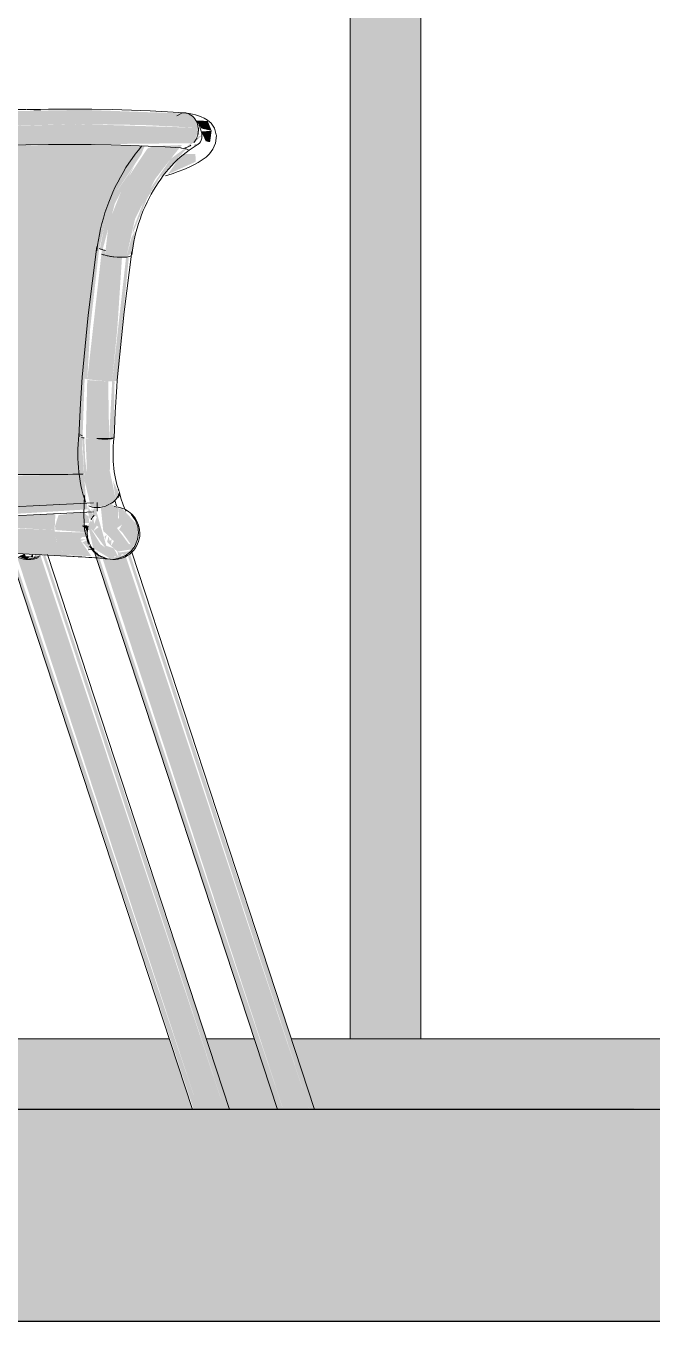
# Model space of a CAD drawing. Header units: inches. Extents: x -55396 to -733, y -290 to 853.
# Drawn here: x -14064.63 to -14046.88, y -6 to 30.71 of the extents above; entities that cross this region are included whole.
import ezdxf

# ---------------------------------------------------------------- set-up
doc = ezdxf.new("R2010")
doc.units = ezdxf.units.IN
doc.header["$MEASUREMENT"] = 0
doc.linetypes.add('Grid Line 1_2_', pattern=[0.875, 0.5, -0.125, 0.125, -0.125])
doc.linetypes.add('Grid Line 1_2__2_', pattern=[0.875, 0.5, -0.125, 0.125, -0.125])
for name, color, linetype, lineweight in [('A-FLOR', 192, 'Continuous', 9), ('A-FLOR-LEVL', 51, 'Continuous', 9), ('A-GLAZ-CWMG', 51, 'Continuous', 9), ('I-FURN', 30, 'Continuous', 9)]:
    doc.layers.add(name, color=color, linetype=linetype, lineweight=lineweight)

# ---------------------------------------------------------------- blocks, each defined once
blk = doc.blocks.new('Locker Rooms and Restrooms_rvt-4-Section 6')
at = {"layer": 'A-FLOR-LEVL', "linetype": 'Grid Line 1_2__2_'}
blk.add_line((-26557.324, 0), (-21746.959, 0), dxfattribs=at)
blk = doc.blocks.new('Struct_Xcel_Sports Complex_rvt-4-Section 6')
at = {"layer": 'A-FLOR'}
blk.add_hatch(color=254, dxfattribs=at).paths.add_polyline_path([(-24981.533, -6), (-22066.14, -6), (-22066.14, 0), (-26273.39, 0), (-26273.39, -6), (-25258.007, -6)], flags=0)
at = {"layer": 'A-FLOR', "color": 130, "lineweight": 25}
for p, q in [((-22066.14, 0), (-26273.39, 0)), ((-26273.39, -6), (-22066.14, -6))]:
    blk.add_line(p, q, dxfattribs=at)
blk = doc.blocks.new('HermanMiller_Collection_Air-Chair_SideChair_Arms - Arms-457867-Section 6')
at = {"layer": 'I-FURN'}
for points in [[(-26167.138, 27.825), (-26167.269, 28.117), (-26167.437, 28.228), (-26170.392, 28.334), (-26175.094, 28.249), (-26174.948, 28.117), (-26174.865, 27.825), (-26170.525, 27.931), (-26168.698, 27.904)], [(-26166.76, 27.741), (-26166.87, 28.018), (-26167.206, 28.032), (-26167.042, 27.804)], [(-26172.758, 17.999), (-26170.377, 18.008), (-26170.429, 18.794), (-26170.359, 20.766), (-26169.948, 24.408), (-26169.938, 24.434), (-26169.779, 25.162), (-26169.418, 26.073), (-26168.751, 27.079), (-26168.657, 27.314), (-26170.819, 27.359), (-26174.298, 27.257), (-26174.109, 26.882), (-26174.008, 26.323), (-26173.919, 25.819), (-26173.86, 25.296), (-26173.907, 24.869), (-26174.851, 19.018), (-26174.753, 19.01), (-26174.942, 18.003), (-26173.827, 18)], [(-26169.851, 24.369), (-26169.508, 25.668), (-26168.932, 26.786), (-26169.439, 26.032), (-26169.78, 25.159), (-26169.93, 24.398), (-26169.865, 24.373)], [(-26169.685, 20.635), (-26169.581, 20.637), (-26169.434, 22.129), (-26169.302, 24.156), (-26169.779, 24.243), (-26169.769, 24.346), (-26169.871, 24.375), (-26170.286, 20.696), (-26169.693, 20.635)], [(-26169.581, 20.637), (-26169.452, 20.656), (-26169.106, 24.175), (-26169.186, 24.155), (-26169.581, 20.638)], [(-26170.286, 20.696), (-26170.172, 22.717), (-26170.364, 20.716)], [(-26169.89, 19.015), (-26169.666, 19.02), (-26169.693, 20.635), (-26170.287, 20.677), (-26170.327, 19.031), (-26170.02, 19.017)], [(-26169.666, 19.02), (-26169.537, 19.033), (-26169.513, 20.643), (-26169.581, 20.635), (-26169.666, 19.025)], [(-26170.15, 17.073), (-26170.343, 18.385), (-26170.373, 19.034), (-26170.425, 19.034), (-26170.363, 17.823), (-26170.187, 17.087)], [(-26170.04, 17.058), (-26169.671, 17.144), (-26169.477, 17.287), (-26169.647, 18.094), (-26169.636, 19.009), (-26170.335, 19.026), (-26170.274, 17.662), (-26170.15, 17.073)], [(-26169.477, 17.287), (-26169.387, 17.456), (-26169.557, 17.822), (-26169.508, 17.491)], [(-26170.288, 16.351), (-26170.413, 16.62), (-26170.233, 16.62), (-26170.247, 16.797), (-26170.396, 16.935), (-26171.101, 16.847), (-26171.199, 16.541), (-26171.189, 16.424), (-26170.42, 16.367)], [(-26170.674, 15.675), (-26170.979, 15.806), (-26171.161, 16.098), (-26171.213, 16.426), (-26176.201, 16.614), (-26176.617, 16.336), (-26176.989, 16.112), (-26177.018, 16.049), (-26176.859, 15.997), (-26170.691, 15.676)], [(-26170.246, 16.434), (-26170.29, 16.56), (-26170.441, 16.544), (-26170.288, 16.434), (-26170.251, 16.434)], [(-26164.861, 0), (-26164.729, 0), (-26170.004, 15.818), (-26170.08, 15.801), (-26164.891, 0)], [(-26164.075, 0), (-26163.985, 0), (-26169.21, 15.721), (-26169.717, 15.609), (-26169.858, 15.7), (-26169.843, 15.585), (-26164.729, 0), (-26164.179, 0)]]:
    blk.add_hatch(color=256, dxfattribs=at).paths.add_polyline_path(points, flags=0)
h = blk.add_hatch(color=256, dxfattribs=at)
h.paths.add_polyline_path([(-26167.52, 27.258), (-26167.262, 27.411), (-26167.138, 27.74), (-26167.138, 27.825), (-26170.525, 27.931), (-26174.863, 27.803), (-26174.832, 27.392), (-26173.827, 27.299), (-26170.588, 27.356), (-26167.348, 27.39), (-26167.477, 27.287), (-26167.524, 27.259)], flags=0)
h.paths.add_polyline_path([(-26174.829, 27.264), (-26174.851, 27.348), (-26174.832, 27.266)], flags=0)
h = blk.add_hatch(color=256, dxfattribs=at)
h.paths.add_polyline_path([(-26169.282, 24.155), (-26169.177, 24.162), (-26168.931, 25.242), (-26168.358, 26.379), (-26167.81, 27.084), (-26167.602, 27.338), (-26168.416, 27.302), (-26168.583, 27.235), (-26169.232, 26.257), (-26169.671, 25.159), (-26169.769, 24.346), (-26169.769, 24.267), (-26169.779, 24.212), (-26169.327, 24.156)], flags=0)
h.paths.add_polyline_path([(-26167.123, 27.609), (-26167.053, 27.718), (-26167.119, 27.63)], flags=0)
h = blk.add_hatch(color=256, dxfattribs=at)
h.paths.add_polyline_path([(-26169.177, 24.162), (-26169.027, 24.272), (-26168.931, 24.9), (-26169.028, 24.726), (-26169.098, 24.461)], flags=0)
h.paths.add_polyline_path([(-26169.009, 24.798), (-26168.591, 25.821), (-26168.231, 26.414), (-26167.339, 27.373), (-26167.914, 26.951), (-26168.591, 25.968), (-26168.975, 24.993), (-26168.994, 24.881)], flags=0)
h.paths.add_polyline_path([(-26167.212, 27.452), (-26167.039, 27.6), (-26167.125, 27.596), (-26167.201, 27.462)], flags=0)
h = blk.add_hatch(color=256, dxfattribs=at)
h.paths.add_polyline_path([(-26166.804, 27.418), (-26166.76, 27.741), (-26167.054, 27.719), (-26166.926, 27.444)], flags=0)
h.paths.add_polyline_path([(-26167.171, 27.495), (-26167.118, 27.821), (-26167.138, 27.825), (-26167.184, 27.497)], flags=0)
h = blk.add_hatch(color=256, dxfattribs=at)
h.paths.add_polyline_path([(-26167.661, 27), (-26167.998, 26.509), (-26167.213, 26.863), (-26167.219, 27.084), (-26167.508, 27.084), (-26167.657, 27.003)], flags=0)
h.paths.add_polyline_path([(-26168.216, 26.433), (-26168.091, 26.547), (-26168.182, 26.475)], flags=0)
h = blk.add_hatch(color=256, dxfattribs=at)
h.paths.add_polyline_path([(-26175.078, 18.002), (-26175.432, 17.371), (-26175.136, 17.909)], flags=0)
h.paths.add_polyline_path([(-26172.438, 16.876), (-26170.269, 17.01), (-26170.323, 17.264), (-26170.374, 17.977), (-26170.399, 18.004), (-26175.138, 17.909), (-26175.7, 16.907), (-26173.827, 16.876)], flags=0)
h.paths.add_polyline_path([(-26170.154, 16.959), (-26170.134, 17.011), (-26170.172, 17.006)], flags=0)
h = blk.add_hatch(color=256, dxfattribs=at)
h.paths.add_polyline_path([(-26171.213, 16.426), (-26171.189, 16.897), (-26175.7, 16.66), (-26171.668, 16.449)], flags=0)
h.paths.add_polyline_path([(-26176.608, 17.413), (-26176.579, 17.484), (-26176.728, 17.426)], flags=0)
h = blk.add_hatch(color=256, dxfattribs=at)
h.paths.add_polyline_path([(-26170.116, 16.391), (-26170.198, 16.705), (-26170.265, 16.544)], flags=0)
h.paths.add_polyline_path([(-26169.724, 15.9), (-26170.057, 17.06), (-26170.132, 16.984), (-26170.119, 16.864), (-26170.016, 16.791), (-26170.088, 16.593), (-26169.962, 16.508), (-26170.116, 16.391), (-26169.778, 15.927)], flags=0)
h.paths.add_polyline_path([(-26170.198, 16.705), (-26170.119, 16.864), (-26170.262, 17.073), (-26170.247, 16.797)], flags=0)
h = blk.add_hatch(color=256, dxfattribs=at)
h.paths.add_polyline_path([(-26169.616, 15.975), (-26169.595, 16.162), (-26169.649, 16.108)], flags=0)
h.paths.add_polyline_path([(-26170.116, 16.391), (-26170.016, 16.545), (-26170.088, 16.593), (-26170.115, 16.77), (-26170.181, 16.64)], flags=0)
h.paths.add_polyline_path([(-26169.56, 15.585), (-26169.595, 15.62), (-26169.532, 15.69), (-26169.396, 15.649), (-26169.532, 15.902), (-26169.74, 15.975), (-26169.778, 15.927), (-26169.913, 16.024), (-26170.185, 16.462), (-26170.257, 16.535), (-26170.116, 15.908), (-26169.595, 15.59)], flags=0)
h.paths.add_polyline_path([(-26169.236, 15.711), (-26168.934, 15.908), (-26168.904, 15.945), (-26168.816, 16.512), (-26169.304, 17.042), (-26169.392, 17.03), (-26169.382, 16.721), (-26169.3, 16.577), (-26169.382, 16.435), (-26169.296, 16.361), (-26169.05, 16.012), (-26168.934, 15.97), (-26169.112, 15.821), (-26169.38, 15.787), (-26169.3, 15.744)], flags=0)
h.paths.add_polyline_path([(-26169.778, 16.148), (-26169.732, 16.291), (-26169.798, 16.238), (-26169.784, 16.174)], flags=0)
h.paths.add_polyline_path([(-26169.185, 16.533), (-26169.296, 16.579), (-26169.267, 16.879)], flags=0)
h = blk.add_hatch(color=256, dxfattribs=at)
h.paths.add_polyline_path([(-26169.585, 15.6), (-26169.508, 15.678), (-26169.654, 15.748)], flags=0)
h.paths.add_polyline_path([(-26169.296, 16.579), (-26169.185, 16.533), (-26169.267, 16.879)], flags=0)
h.paths.add_polyline_path([(-26169.681, 16.238), (-26169.724, 16.09), (-26169.616, 15.975)], flags=0)
h.paths.add_polyline_path([(-26169.429, 15.812), (-26169.005, 15.88), (-26168.978, 15.986), (-26169.112, 16.034), (-26169.444, 16.48), (-26169.296, 16.579), (-26169.415, 16.777), (-26169.392, 17.033), (-26169.625, 17.172), (-26169.9, 17.051), (-26169.833, 16.397), (-26169.532, 16.108), (-26169.616, 15.975), (-26169.508, 15.881)], flags=0)
h.paths.add_polyline_path([(-26169.391, 15.622), (-26169.302, 15.745), (-26169.429, 15.812), (-26169.396, 15.648)], flags=0)
h = blk.add_hatch(color=256, dxfattribs=at)
h.paths.add_polyline_path([(-26163.985, 0), (-26163.845, 0), (-26169.083, 15.771), (-26169.151, 15.744), (-26165.188, 3.664)], flags=0)
h.paths.add_polyline_path([(-26169.459, 17.11), (-26169.58, 17.199), (-26169.502, 17.159), (-26169.475, 17.129)], flags=0)
h = blk.add_hatch(color=256, dxfattribs=at)
h.paths.add_polyline_path([(-26170.175, 15.688), (-26170.382, 15.99), (-26170.491, 16.156), (-26170.435, 16.227), (-26170.275, 16.227), (-26170.288, 16.351), (-26171.209, 16.377), (-26171.147, 16.051), (-26170.95, 15.776), (-26170.671, 15.698), (-26170.179, 15.688)], flags=0)
h.paths.add_polyline_path([(-26170.197, 15.974), (-26170.267, 16.156), (-26170.438, 16.062)], flags=0)
h = blk.add_hatch(color=256, dxfattribs=at)
h.paths.add_polyline_path([(-26170.197, 15.974), (-26170.288, 16.434), (-26170.288, 16.351), (-26170.206, 15.997)], flags=0)
h.paths.add_polyline_path([(-26170.536, 16.098), (-26170.289, 16.166), (-26170.491, 16.156), (-26170.515, 16.126)], flags=0)
h.paths.add_polyline_path([(-26170.25, 15.865), (-26170.179, 15.959), (-26170.39, 16.045), (-26170.268, 15.908), (-26170.252, 15.871)], flags=0)
for p, q in [((-26167.625, 28.231), (-26167.746, 28.162)), ((-26166.627, 27.627), (-26166.625, 27.605)), ((-26169.458, 17.109), (-26169.507, 17.26)), ((-26169.396, 17.342), (-26169.369, 17.42)), ((-26170.007, 16.957), (-26170.007, 17.208)), ((-26170.321, 16.387), (-26170.296, 16.537)), ((-26176.883, 15.998), (-26170.694, 15.675)), ((-26170.247, 15.858), (-26170.087, 15.885)), ((-26170.116, 15.909), (-26164.896, 0)), ((-26163.844, 0), (-26169.026, 15.793)), ((-26164.895, 0), (-26164.891, 0))]:
    blk.add_line(p, q, dxfattribs=at)
at = {"layer": 'I-FURN', "flags": 128}
for points in [[(-26167.539, 28.25), (-26168.008, 28.28), (-26168.505, 28.306), (-26169.029, 28.326), (-26169.58, 28.34), (-26170.157, 28.35), (-26170.759, 28.353), (-26171.384, 28.352), (-26172.033, 28.345), (-26172.704, 28.332), (-26173.396, 28.314), (-26174.109, 28.291), (-26174.84, 28.263), (-26175.116, 28.251)], [(-26166.627, 27.627), (-26166.682, 27.817), (-26166.777, 27.954), (-26166.875, 28.041), (-26166.967, 28.098), (-26167.052, 28.137), (-26167.135, 28.167), (-26167.219, 28.191), (-26167.304, 28.211), (-26167.394, 28.228), (-26167.488, 28.243), (-26167.515, 28.247)], [(-26166.625, 27.605), (-26166.647, 27.389), (-26166.722, 27.218), (-26166.817, 27.092), (-26166.919, 26.996), (-26167.027, 26.915), (-26167.142, 26.843), (-26167.266, 26.776), (-26167.401, 26.712), (-26167.548, 26.648), (-26167.707, 26.586), (-26167.879, 26.523), (-26168.064, 26.461)], [(-26167.619, 27.253), (-26168.073, 27.283), (-26168.557, 27.307), (-26169.069, 27.327), (-26169.61, 27.341), (-26170.176, 27.35), (-26170.769, 27.353), (-26171.387, 27.352), (-26172.028, 27.344), (-26172.692, 27.332), (-26173.378, 27.314), (-26174.084, 27.291), (-26174.809, 27.263), (-26175.065, 27.252)], [(-26168.735, 27.313), (-26168.832, 27.196), (-26168.926, 27.076), (-26169.017, 26.953), (-26169.105, 26.826), (-26169.189, 26.696), (-26169.27, 26.563), (-26169.348, 26.427), (-26169.422, 26.289), (-26169.492, 26.148), (-26169.558, 26.005), (-26169.621, 25.86), (-26169.679, 25.713), (-26169.734, 25.564), (-26169.784, 25.414), (-26169.83, 25.263), (-26169.872, 25.111), (-26169.91, 24.958), (-26169.943, 24.804), (-26169.972, 24.65), (-26169.997, 24.496), (-26170.017, 24.342)], [(-26167.144, 27.355), (-26167.23, 27.306), (-26167.315, 27.252), (-26167.401, 27.193), (-26167.486, 27.13), (-26167.571, 27.062), (-26167.654, 26.99), (-26167.737, 26.913), (-26167.819, 26.833), (-26167.899, 26.748), (-26167.978, 26.66), (-26168.055, 26.567), (-26168.13, 26.472), (-26168.203, 26.372), (-26168.274, 26.27), (-26168.343, 26.164), (-26168.409, 26.056), (-26168.472, 25.944), (-26168.533, 25.831), (-26168.59, 25.715), (-26168.645, 25.597), (-26168.697, 25.477), (-26168.745, 25.355), (-26168.79, 25.233), (-26168.832, 25.109), (-26168.87, 24.984), (-26168.905, 24.858), (-26168.936, 24.732), (-26168.963, 24.605), (-26168.987, 24.479), (-26169.007, 24.353), (-26169.023, 24.228)], [(-26167.427, 27.21), (-26167.436, 27.213), (-26167.462, 27.221), (-26167.501, 27.231), (-26167.553, 27.241), (-26167.616, 27.251), (-26167.644, 27.256)], [(-26170.012, 24.462), (-26170.258, 22.511), (-26170.431, 20.756)], [(-26169.434, 20.671), (-26169.241, 22.606), (-26169.022, 24.323)], [(-26170.431, 20.756), (-26170.483, 20.009), (-26170.515, 19.26), (-26170.52, 19.062)], [(-26169.52, 19.041), (-26169.495, 19.763), (-26169.45, 20.482), (-26169.434, 20.671)], [(-26170.337, 17.218), (-26170.375, 17.332), (-26170.409, 17.448), (-26170.44, 17.567), (-26170.467, 17.688), (-26170.49, 17.812), (-26170.51, 17.937), (-26170.526, 18.064), (-26170.538, 18.192), (-26170.547, 18.322), (-26170.552, 18.453), (-26170.554, 18.585), (-26170.552, 18.719), (-26170.547, 18.853), (-26170.538, 18.987), (-26170.526, 19.122), (-26170.522, 19.161)], [(-26169.394, 17.551), (-26169.421, 17.631), (-26169.445, 17.714), (-26169.467, 17.8), (-26169.487, 17.889), (-26169.505, 17.981), (-26169.519, 18.076), (-26169.532, 18.174), (-26169.541, 18.274), (-26169.548, 18.376), (-26169.553, 18.48), (-26169.554, 18.585), (-26169.552, 18.692), (-26169.548, 18.801), (-26169.541, 18.91), (-26169.531, 19.02), (-26169.528, 19.052)], [(-26186.177, 17.307), (-26180.063, 16.983), (-26173.929, 17.005), (-26170.113, 17.193)], [(-26170.254, 16.024), (-26170.363, 16.433), (-26170.384, 16.858), (-26170.376, 17.166), (-26170.364, 17.406)], [(-26169.369, 17.42), (-26169.375, 17.498), (-26169.414, 17.57)], [(-26169.184, 16.955), (-26169.194, 16.971), (-26169.233, 17.046), (-26169.271, 17.139), (-26169.331, 17.328), (-26169.371, 17.486)], [(-26186.181, 17.056), (-26180.053, 16.732), (-26173.905, 16.755), (-26170.112, 16.943)], [(-26169.339, 17.056), (-26169.412, 17.074), (-26169.469, 17.084), (-26169.522, 17.092)], [(-26169.045, 16.872), (-26168.928, 16.717), (-26168.855, 16.537), (-26168.831, 16.344)], [(-26168.831, 16.344), (-26168.858, 16.151), (-26168.934, 15.97), (-26169.054, 15.816), (-26169.21, 15.697), (-26169.391, 15.622), (-26169.507, 15.601)], [(-26169.777, 15.622), (-26169.956, 15.697), (-26170.109, 15.816), (-26170.226, 15.97)], [(-26169.709, 15.604), (-26169.718, 15.605), (-26169.741, 15.608), (-26169.775, 15.612), (-26169.819, 15.617), (-26169.871, 15.622), (-26169.931, 15.627), (-26169.999, 15.632), (-26170.073, 15.638), (-26170.155, 15.644), (-26170.243, 15.649), (-26170.337, 15.655), (-26170.437, 15.661), (-26170.544, 15.667), (-26170.656, 15.673), (-26170.694, 15.675)]]:
    blk.add_lwpolyline(points, dxfattribs=at)
at = {"layer": 'I-FURN'}
for centre, major_axis, ratio, start_param, end_param in [((-26167.385, 27.793), (-0.241, 0.438), 0.575844, 5.706994, 6.230592), ((-26167.385, 27.793), (-0.241, 0.438), 0.575844, 4.136197, 4.659796), ((-26167.385, 27.793), (-0.241, 0.438), 0.575844, 2.8272, 4.136197), ((-26169.517, 24.392), (-0.495, 0.07), 0.185134, 0.540717, 0.802516), ((-26169.52, 24.285), (-0.497, 0.057), 0.234229, 0.788125, 1.043613), ((-26169.517, 24.392), (-0.495, 0.07), 0.185134, 0.816106, 1.064316), ((-26169.52, 24.285), (-0.497, 0.057), 0.234229, 1.049924, 1.307964), ((-26169.52, 24.285), (-0.497, 0.057), 0.234229, 1.311723, 1.570172), ((-26169.52, 24.285), (-0.497, 0.057), 0.234229, 1.573523, 2.358921), ((-26169.52, 24.285), (-0.497, 0.057), 0.234229, 2.358921, 2.88252), ((-26169.52, 24.285), (-0.497, 0.057), 0.234229, 3.141593, 3.144319), ((-26170.025, 19.106), (-0.497, 0.055), 0.180952, 0.394781, 0.656581), ((-26170.02, 19.052), (-0.5, 0.01), 0.069551, 0.525417, 0.787217), ((-26170.02, 19.052), (-0.5, 0.01), 0.069551, 1.572615, 2.358013), ((-26170.025, 19.106), (-0.497, 0.055), 0.180952, 1.703778, 2.489176), ((-26170.02, 19.052), (-0.5, 0.01), 0.069551, 2.358013, 3.141593), ((-26170.025, 19.106), (-0.497, 0.055), 0.180952, 2.489176, 2.750976), ((-26170.02, 19.052), (-0.5, 0.01), 0.069551, 3.143411, 3.405211), ((-26170.025, 19.106), (-0.497, 0.055), 0.180952, 3.012775, 3.274575), ((-26169.866, 17.385), (0.471, 0.167), 0.596783, 4.962112, 5.443965), ((-26169.866, 17.385), (0.471, 0.167), 0.596783, 5.443965, 5.967563), ((-26169.866, 17.385), (0.471, 0.167), 0.596783, 6.229363, 6.283185), ((-26169.866, 17.385), (0.471, 0.167), 0.596783, 3.611369, 3.873168), ((-26169.866, 17.385), (0.471, 0.167), 0.596783, 3.873168, 4.920366), ((-26169.541, 16.334), (0.202, 0.722), 0.995009, 4.962286, 6.283185), ((-26169.541, 16.334), (0.202, 0.722), 0.995009, 1.568307, 1.820693), ((-26169.541, 16.334), (0.202, 0.722), 0.995009, 1.097267, 1.297094), ((-26169.541, 16.334), (0.202, 0.722), 0.995009, 1.820693, 3.391489), ((-26169.541, 16.334), (0.202, 0.722), 0.995009, 3.391489, 4.962286)]:
    blk.add_ellipse(centre, major_axis=major_axis, ratio=ratio, start_param=start_param, end_param=end_param, dxfattribs=at)
blk.add_open_spline([(-26167.634, 28.245), (-26167.594, 28.252), (-26167.554, 28.252), (-26167.515, 28.247)], degree=3, dxfattribs=at)
for points, knots in [([(-26167.437, 28.228), (-26167.406, 28.217), (-26167.315, 28.172), (-26167.193, 28.042), (-26167.147, 27.899), (-26167.138, 27.825)], [-0.7142857, -0.7142857, -0.7142857, -0.7142857, -0.5714286, -0.2857143, 0, 0, 0, 0]), ([(-26167.138, 27.825), (-26167.132, 27.77), (-26167.137, 27.656), (-26167.187, 27.514), (-26167.238, 27.438), (-26167.262, 27.411)], [-1, -1, -1, -1, -0.7857143, -0.5714286, -0.4285714, -0.4285714, -0.4285714, -0.4285714]), ([(-26167.347, 27.332), (-26167.373, 27.314), (-26167.43, 27.281), (-26167.491, 27.263), (-26167.524, 27.257)], [-0.2714937, -0.2714937, -0.2714937, -0.2714937, -0.1428571, -0.0010681, -0.0010681, -0.0010681, -0.0010681]), ([(-26175.075, 18.003), (-26174.293, 18), (-26172.713, 17.997), (-26171.178, 18.001), (-26170.4, 18.004)], [-0.9089628, -0.9089628, -0.9089628, -0.9089628, -0.5, -0.0731199, -0.0731199, -0.0731199, -0.0731199])]:
    blk.add_open_spline(points, degree=3, knots=knots, dxfattribs=at)
blk = doc.blocks.new('HermanMiller_Collection_Air-Chair_SideChair_Arms - Arms-V369-Section 6')
at = {"layer": 'I-FURN'}
for points in [[(-26167.215, 0), (-26167.138, 0), (-26172.396, 15.764), (-26172.456, 15.701), (-26167.269, 0)], [(-26166.702, 0), (-26166.394, 0), (-26171.619, 15.721), (-26172.126, 15.609), (-26172.268, 15.701), (-26172.252, 15.585), (-26167.138, 0), (-26166.82, 0)], [(-26166.324, 0), (-26166.254, 0), (-26171.478, 15.717), (-26171.538, 15.675), (-26166.394, 0)]]:
    blk.add_hatch(color=256, dxfattribs=at).paths.add_polyline_path(points, flags=0)
h = blk.add_hatch(color=256, dxfattribs=at)
h.paths.add_polyline_path([(-26171.969, 15.585), (-26171.994, 15.6), (-26172.063, 15.747), (-26172.236, 15.675), (-26172.04, 15.596)], flags=0)
h.paths.add_polyline_path([(-26171.832, 15.638), (-26171.822, 15.735), (-26171.909, 15.675), (-26171.838, 15.641)], flags=0)
h = blk.add_hatch(color=256, dxfattribs=at)
h.paths.add_polyline_path([(-26171.994, 15.6), (-26171.909, 15.675), (-26172.029, 15.675)], flags=0)
h.paths.add_polyline_path([(-26171.799, 15.622), (-26171.717, 15.729), (-26171.805, 15.648)], flags=0)
for p, q in [((-26172.488, 15.794), (-26167.305, 0)), ((-26166.253, 0), (-26171.416, 15.734)), ((-26167.304, 0), (-26167.3, 0))]:
    blk.add_line(p, q, dxfattribs=at)
at = {"layer": 'I-FURN', "flags": 128}
for points in [[(-26171.613, 28.33), (-26171.989, 28.34), (-26172.566, 28.35), (-26173.167, 28.353), (-26173.793, 28.352), (-26174.442, 28.345), (-26175.113, 28.332), (-26175.805, 28.314), (-26176.518, 28.291), (-26177.249, 28.263), (-26177.525, 28.251)], [(-26171.619, 15.697), (-26171.799, 15.622), (-26171.993, 15.597)]]:
    blk.add_lwpolyline(points, dxfattribs=at)
at = {"layer": 'I-FURN'}
for start_param, end_param in [(2.712458, 3.391489), (3.391489, 3.808067)]:
    blk.add_ellipse((-26171.95, 16.334), major_axis=(0.202, 0.722), ratio=0.995009, start_param=start_param, end_param=end_param, dxfattribs=at)
blk = doc.blocks.new('Rectangular Mullion - Exterior 2_ x 4_5_-1135280-Section 6')
at = {"layer": 'A-GLAZ-CWMG'}
h = blk.add_hatch(color=256, dxfattribs=at)
h.paths.add_polyline_path([(-26139.268, 0), (-26130.15, 0), (-26130.228, 2), (-26141.943, 2), (-26142.599, 0)], flags=0)
h.paths.add_polyline_path([(-26128.015, 0), (-26128.015, 0.839), (-26128.291, 0)], flags=0)
h.paths.add_polyline_path([(-26161.828, 0), (-26143.626, 0.068), (-26143.083, 2), (-26161.828, 2)], flags=0)
h.paths.add_polyline_path([(-26129.159, 1.458), (-26129.015, 2), (-26129.162, 2), (-26129.161, 1.912)], flags=0)
blk.add_line((-26161.828, 2), (-26142.991, 2), dxfattribs=at)
blk = doc.blocks.new('Rectangular Mullion - Exterior 2_ x 4_5_-V388-Section 6')
at = {"layer": 'A-GLAZ-CWMG'}
h = blk.add_hatch(color=256, dxfattribs=at)
h.paths.add_polyline_path([(-26164.895, 0), (-26165.551, 2), (-26166.91, 2), (-26166.254, 0), (-26165.188, 0)], flags=0)
h.paths.add_polyline_path([(-26193.268, 0), (-26193.348, 0.01), (-26193.348, 0.25), (-26197.759, 0.25), (-26197.759, 0), (-26193.324, 0)], flags=0)
h.paths.add_polyline_path([(-26191.441, 0), (-26190.94, 0.01), (-26190.94, 0.25), (-26192.335, 0.25), (-26192.272, 0), (-26191.451, 0)], flags=0)
h.paths.add_polyline_path([(-26163.845, 0), (-26161.828, 0), (-26161.828, 2), (-26164.502, 2), (-26163.868, 0.068)], flags=0)
h.paths.add_polyline_path([(-26167.304, 0), (-26167.96, 2), (-26177.334, 2), (-26177.266, 0), (-26170.907, 0)], flags=0)
h.paths.add_polyline_path([(-26184.04, 0), (-26184.04, 0.25), (-26186.19, 0.25), (-26186.19, 0), (-26184.888, 0)], flags=0)
h.paths.add_polyline_path([(-26183.781, 0), (-26181.373, 0), (-26181.931, 2), (-26189.824, 2), (-26189.863, 0.75), (-26182.332, 0.75), (-26182.332, 0.25), (-26183.781, 0.25), (-26183.781, 0.01)], flags=0)
h.paths.add_polyline_path([(-26186.449, 0), (-26186.449, 0.25), (-26189.926, 0.25), (-26189.863, 0), (-26189.033, 0)], flags=0)
h.paths.add_polyline_path([(-26178.964, 0), (-26179.522, 2), (-26179.743, 2), (-26179.675, 0), (-26179.251, 0)], flags=0)
h.paths.add_polyline_path([(-26192.305, 0.75), (-26190.897, 0.75), (-26190.858, 2), (-26192.233, 2), (-26192.272, 1.329)], flags=0)
h.paths.add_polyline_path([(-26193.324, 0.75), (-26193.305, 0.75), (-26193.267, 2), (-26195.767, 2), (-26195.767, 0.75), (-26193.348, 0.75)], flags=0)
h.paths.add_polyline_path([(-26180.744, 1.458), (-26180.772, 2), (-26180.888, 1.976), (-26180.751, 1.485)], flags=0)
h.paths.add_polyline_path([(-26178.335, 1.458), (-26178.363, 2), (-26178.479, 1.976), (-26178.342, 1.485)], flags=0)
for p, q in [((-26177.334, 2), (-26167.954, 2)), ((-26166.912, 2), (-26165.545, 2)), ((-26164.503, 2), (-26161.828, 2))]:
    blk.add_line(p, q, dxfattribs=at)
blk = doc.blocks.new('Rectangular Mullion - Exterior 2_ x 4_5_-1142343-Section 6')
at = {"layer": 'A-GLAZ-CWMG'}
blk.add_hatch(color=256, dxfattribs=at).paths.add_polyline_path([(-26162.828, 2), (-26160.828, 2), (-26160.828, 96), (-26162.828, 96), (-26162.828, 8.07)], flags=0)
for p, q in [((-26162.828, 96), (-26162.828, 2)), ((-26160.828, 96), (-26160.828, 2)), ((-26160.828, 2), (-26162.828, 2))]:
    blk.add_line(p, q, dxfattribs=at)

msp = doc.modelspace()

# ---------------------------------------------------------------- linework, layer by layer
at = {"layer": 'A-FLOR-LEVL', "linetype": 'Grid Line 1_2_'}
msp.add_line((-14449.931, 0), (-9639.566, 0), dxfattribs=at)

# ---------------------------------------------------------------- block references
at = {"layer": 'A-GLAZ-CWMG'}
for name in ['Rectangular Mullion - Exterior 2_ x 4_5_-1142343-Section 6', 'Rectangular Mullion - Exterior 2_ x 4_5_-V388-Section 6', 'Rectangular Mullion - Exterior 2_ x 4_5_-1135280-Section 6']:
    msp.add_blockref(name, (12107.393, 0), dxfattribs=at)
at = {"layer": 'I-FURN'}
for name in ['HermanMiller_Collection_Air-Chair_SideChair_Arms - Arms-V369-Section 6', 'HermanMiller_Collection_Air-Chair_SideChair_Arms - Arms-457867-Section 6']:
    msp.add_blockref(name, (12107.393, 0), dxfattribs=at)

# ---------------------------------------------------------------- next in the draw order: block references
at = {"color": 20, "lineweight": 5}
msp.add_blockref('Locker Rooms and Restrooms_rvt-4-Section 6', (12107.393, 0), dxfattribs=at)

# ---------------------------------------------------------------- next in the draw order: block references
msp.add_blockref('Struct_Xcel_Sports Complex_rvt-4-Section 6', (12107.393, 0), dxfattribs=at)

doc.saveas('drawing.dxf')
